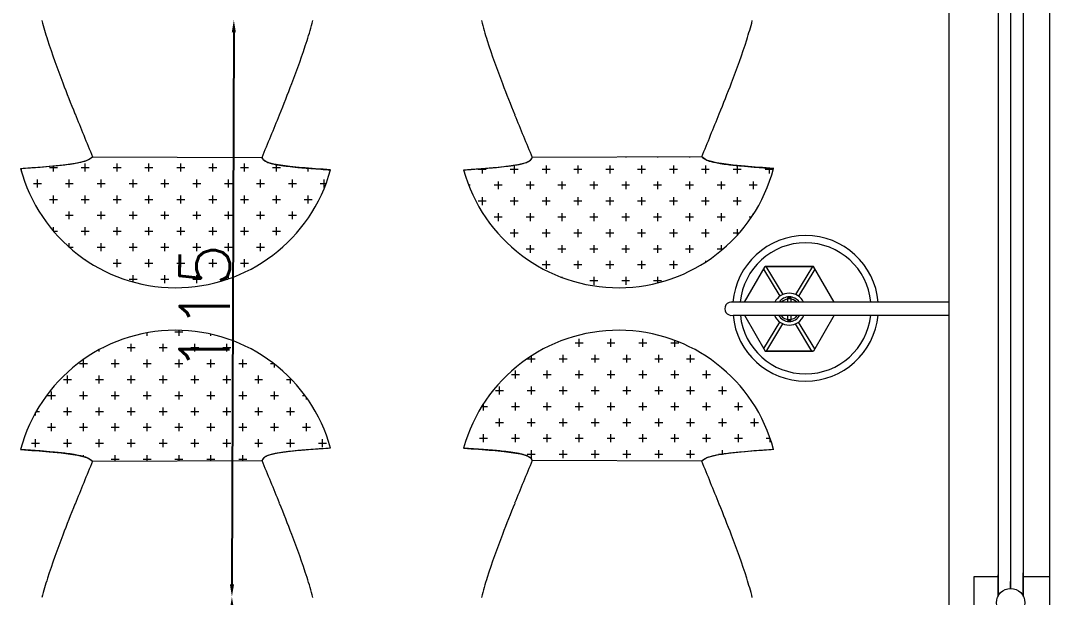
# Model space of a CAD drawing. Extents: x 3270 to 6851, y -140 to 2884.
# Drawn here: x 5943.3 to 6148.4, y 557.7 to 672.7 of the extents above; entities that cross this region are included whole.
import ezdxf

# ---------------------------------------------------------------- set-up
doc = ezdxf.new("R2010")
doc.units = 0
doc.header["$LTSCALE"] = 20
doc.layers.get('0').update_dxf_attribs({"linetype": 'CONTINUOUS', "lineweight": 15})
doc.layers.get('DEFPOINTS').update_dxf_attribs({"linetype": 'CONTINUOUS'})
for name, color, linetype, lineweight, true_color in [('M-LAMBA', 7, 'CONTINUOUS', 18, 0x50ba12), ('ö-cam', 7, 'CONTINUOUS', 18, 0x1bb1af), ('ö-korkuluk', 7, 'CONTINUOUS', 18, 0x666d5f)]:
    doc.layers.add(name, color=color, linetype=linetype, lineweight=lineweight, true_color=true_color)
doc.layers.add('Ö-MOBİLYA', color=31, linetype='CONTINUOUS', lineweight=18)
doc.layers.add('ölçü', color=102, linetype='CONTINUOUS', lineweight=15)
doc.styles.get("Standard").update_dxf_attribs({"font": 'txttw.shx'})
doc.dimstyles.new('YAZI', dxfattribs={"dimtxt": 10, "dimasz": 2.5, "dimexe": 1.25, "dimexo": 0.625, "dimtad": 1, "dimdec": 0, "dimtxsty": 'Standard', "dimcen": 2.5, "dimse1": 1, "dimse2": 1, "dimclrd": 256, "dimclrt": 256, "dimadec": 0, "dimazin": 0, "dimtfac": 1, "dimtdec": 0, "dimtmove": 0, "dimatfit": 3, "dimfxl": 1, "dimarcsym": 0})

# ---------------------------------------------------------------- blocks, each defined once
blk = doc.blocks.new('*D75')
at = {"layer": 'DEFPOINTS', "color": 0, "transparency": 16777216}
for p in [(6023.59, 672.74), (5985.46, 557.87), (6023.59, 557.74)]:
    blk.add_point(p, dxfattribs=at)
at = {"layer": 'ölçü', "lineweight": -2, "transparency": 16777216}
blk.add_line((5985.83, 670.37), (5985.46, 560.37), dxfattribs=at)
at = {"layer": 'ölçü', "transparency": 16777216}
for points in [[(5985.42, 670.37), (5986.25, 670.37), (5985.84, 672.87)], [(5985.05, 560.37), (5985.88, 560.37), (5985.46, 557.87)]]:
    blk.add_solid(points, dxfattribs=at)
at = {"layer": 'ölçü', "transparency": 16777216, "insert": (5980.02, 615.39), "char_height": 10, "attachment_point": 5, "rotation": 89.8076}
blk.add_mtext('115', dxfattribs=at)
blk = doc.blocks.new('*D76')
at = {"layer": 'DEFPOINTS', "color": 0, "transparency": 16777216}
for p in [(6023.59, 557.74), (5985.19, 477.87), (6023.59, 477.74)]:
    blk.add_point(p, dxfattribs=at)
at = {"layer": 'ölçü', "lineweight": -2, "transparency": 16777216}
blk.add_line((5985.45, 555.37), (5985.2, 480.37), dxfattribs=at)
at = {"layer": 'ölçü', "transparency": 16777216}
for points in [[(5985.03, 555.37), (5985.86, 555.37), (5985.46, 557.87)], [(5984.78, 480.37), (5985.61, 480.37), (5985.19, 477.87)]]:
    blk.add_solid(points, dxfattribs=at)
at = {"layer": 'ölçü', "transparency": 16777216, "insert": (5979.7, 517.89), "char_height": 10, "attachment_point": 5, "rotation": 89.8076}
blk.add_mtext('80', dxfattribs=at)

msp = doc.modelspace()

# ---------------------------------------------------------------- linework, layer by layer
msp.add_line((6148.38, 1497.74), (6148.38, 222.74))
at = {"layer": 'M-LAMBA'}
for p, q in [((6087.62, 616.6), (6091.73, 623.74)), ((6091.73, 623.74), (6101.35, 623.74)), ((6101.35, 623.74), (6091.73, 623.74)), ((6091.89, 623.74), (6095.27, 618.15)), ((6101.14, 623.74), (6097.76, 618.15)), ((6105.46, 616.6), (6101.35, 623.74)), ((6091.4, 623.16), (6094.65, 617.78)), ((6101.66, 623.2), (6098.38, 617.78)), ((6096.92, 617.44), (6096.19, 617.44)), ((6096.19, 617.44), (6096.19, 616.6)), ((6096.92, 616.6), (6096.92, 617.44)), ((6128.38, 616.6), (6085.32, 616.6)), ((6128.38, 613.99), (6128.38, 616.6)), ((6085.32, 613.99), (6128.38, 613.99)), ((6087.62, 613.99), (6091.73, 606.85)), ((6096.19, 613.99), (6096.19, 612.99)), ((6096.92, 612.99), (6096.92, 613.99)), ((6105.46, 613.99), (6101.35, 606.85)), ((6091.45, 607.34), (6094.65, 612.63)), ((6092.07, 606.96), (6095.27, 612.26)), ((6096.19, 612.99), (6096.92, 612.99)), ((6101.03, 606.85), (6097.76, 612.26)), ((6101.61, 607.3), (6098.38, 612.63)), ((6091.73, 606.85), (6101.35, 606.85)), ((6101.35, 606.85), (6091.73, 606.85))]:
    msp.add_line(p, q, dxfattribs=at)
for centre, radius, start, end in [((6099.78, 615.38), 14.52, 4.8325, 175.1545), ((6099.78, 615.38), 13.07, 5.3709, 174.6291), ((6096.52, 615.21), 3.18, 26.0477, 153.9523), ((6096.52, 615.21), 2.45, 34.6953, 145.3047), ((6096.52, 615.21), 2.07, 42.348, 137.652), ((6085.02, 615.3), 1.34, 76.9064, 283.0936), ((6099.78, 615.38), 14.52, 185.4847, 354.5153), ((6099.78, 615.38), 13.07, 186.0963, 353.9037), ((6096.52, 615.21), 3.18, 202.5104, 337.4896), ((6096.52, 615.21), 2.45, 209.7539, 330.2461), ((6096.52, 615.21), 2.07, 215.9667, 324.0333)]:
    msp.add_arc(centre, radius, start, end, dxfattribs=at)
at = {"layer": 'ö-cam'}
for p, q in [((6138.15, 699.34), (6138.15, 558.02)), ((6143.15, 699.34), (6143.15, 558.02)), ((6140.65, 697.84), (6140.65, 559.53)), ((6138.15, 558.02), (6138.15, 562.26)), ((6143.15, 558.02), (6143.15, 562.67)), ((6140.65, 559.53), (6140.65, 560.94))]:
    msp.add_line(p, q, dxfattribs=at)
at = {"layer": 'ö-korkuluk'}
for p, q in [((6148.38, 1497.74), (6148.38, 222.74)), ((6128.38, 256.3), (6128.38, 688.33))]:
    msp.add_line(p, q, dxfattribs=at)
for points in [[(6138.15, 541.89), (6133.38, 541.89), (6133.38, 561.89), (6138.15, 561.89)], [(6138.15, 541.89), (6133.38, 541.89), (6133.38, 561.89), (6138.15, 561.89)], [(6143.15, 561.89), (6148.38, 561.89), (6148.38, 541.89)]]:
    msp.add_lwpolyline(points, dxfattribs=at)
msp.add_circle((6140.65, 556.7), 2.83, dxfattribs=at)
at = {"layer": 'Ö-MOBİLYA'}
for p, q in [((5956.23, 642.65), (5956.23, 644.24)), ((5957.68, 645.6, 33.61), (5991.45, 645.44, 32.32)), ((5957.68, 645.6), (5991.45, 645.44)), ((5957.68, 645.6), (5991.45, 645.44)), ((5962.58, 642.65), (5962.58, 644.24)), ((5968.93, 642.65), (5968.93, 644.24)), ((5975.28, 642.65), (5975.28, 644.24)), ((5981.63, 642.65), (5981.63, 644.24)), ((5987.98, 642.65), (5987.98, 644.24)), ((5994.33, 642.65), (5994.33, 644.04)), ((6041.71, 643.87), (6041.71, 642.28)), ((6079.08, 645.6, 33.61), (6045.31, 645.44, 32.32)), ((6079.08, 645.6), (6045.31, 645.44)), ((6079.08, 645.6), (6045.31, 645.44)), ((6048.06, 643.87), (6048.06, 642.28)), ((6051.23, 645.47), (6051.23, 645.46)), ((6054.41, 643.87), (6054.41, 642.28)), ((6057.58, 645.5), (6057.58, 645.46)), ((6060.76, 643.87), (6060.76, 642.28)), ((6063.93, 645.53), (6063.93, 645.46)), ((6067.11, 643.87), (6067.11, 642.28)), ((6070.28, 645.56), (6070.28, 645.46)), ((6073.46, 643.87), (6073.46, 642.28)), ((6076.63, 645.59), (6076.63, 645.46)), ((6079.81, 643.87), (6079.81, 642.28)), ((5943.53, 642.65), (5943.53, 643.29)), ((5949.08, 643.44), (5950.67, 643.44)), ((5949.88, 642.65), (5949.88, 643.77)), ((5955.43, 643.44), (5957.02, 643.44)), ((5961.78, 643.44), (5963.37, 643.44)), ((5968.13, 643.44), (5969.72, 643.44)), ((5974.48, 643.44), (5976.07, 643.44)), ((5980.83, 643.44), (5982.42, 643.44)), ((5987.18, 643.44), (5988.77, 643.44)), ((5993.53, 643.44), (5995.12, 643.44)), ((6000.68, 642.65), (6000.68, 643.31)), ((6036.15, 643.08), (6034.56, 643.08)), ((6035.36, 643.25), (6035.36, 642.28)), ((6042.5, 643.08), (6040.91, 643.08)), ((6048.85, 643.08), (6047.26, 643.08)), ((6055.2, 643.08), (6053.61, 643.08)), ((6061.55, 643.08), (6059.96, 643.08)), ((6067.9, 643.08), (6066.31, 643.08)), ((6074.25, 643.08), (6072.66, 643.08)), ((6080.6, 643.08), (6079.01, 643.08)), ((6086.95, 643.08), (6085.36, 643.08)), ((6086.16, 643.84), (6086.16, 642.28)), ((6093.3, 643.08), (6091.71, 643.08)), ((6092.51, 643.34), (6092.51, 642.28)), ((5945.91, 640.27), (5947.5, 640.27)), ((5946.7, 639.47), (5946.7, 641.06)), ((5952.26, 640.27), (5953.85, 640.27)), ((5953.05, 639.47), (5953.05, 641.06)), ((5958.61, 640.27), (5960.2, 640.27)), ((5959.4, 639.47), (5959.4, 641.06)), ((5964.96, 640.27), (5966.55, 640.27)), ((5965.75, 639.47), (5965.75, 641.06)), ((5971.31, 640.27), (5972.9, 640.27)), ((5972.1, 639.47), (5972.1, 641.06)), ((5977.66, 640.27), (5979.25, 640.27)), ((5978.45, 639.47), (5978.45, 641.06)), ((5984.01, 640.27), (5985.6, 640.27)), ((5984.8, 639.47), (5984.8, 641.06)), ((5990.36, 640.27), (5991.95, 640.27)), ((5991.15, 639.47), (5991.15, 641.06)), ((5996.71, 640.27), (5998.3, 640.27)), ((5997.5, 639.47), (5997.5, 641.06)), ((6003.06, 640.27), (6004.24, 640.27)), ((6003.85, 639.47), (6003.85, 641.06)), ((6032.97, 639.9), (6032.66, 639.9)), ((6039.32, 639.9), (6037.74, 639.9)), ((6038.53, 640.69), (6038.53, 639.11)), ((6045.67, 639.9), (6044.09, 639.9)), ((6044.88, 640.69), (6044.88, 639.11)), ((6052.02, 639.9), (6050.44, 639.9)), ((6051.23, 640.69), (6051.23, 639.11)), ((6058.37, 639.9), (6056.79, 639.9)), ((6057.58, 640.69), (6057.58, 639.11)), ((6064.72, 639.9), (6063.14, 639.9)), ((6063.93, 640.69), (6063.93, 639.11)), ((6071.07, 639.9), (6069.49, 639.9)), ((6070.28, 640.69), (6070.28, 639.11)), ((6077.42, 639.9), (6075.84, 639.9)), ((6076.63, 640.69), (6076.63, 639.11)), ((6083.77, 639.9), (6082.19, 639.9)), ((6082.98, 640.69), (6082.98, 639.11)), ((6090.12, 639.9), (6088.54, 639.9)), ((6089.33, 640.69), (6089.33, 639.11)), ((5949.88, 636.3), (5949.88, 637.89)), ((5956.23, 636.3), (5956.23, 637.89)), ((5962.58, 636.3), (5962.58, 637.89)), ((5968.93, 636.3), (5968.93, 637.89)), ((5975.28, 636.3), (5975.28, 637.89)), ((5981.63, 636.3), (5981.63, 637.89)), ((5987.98, 636.3), (5987.98, 637.89)), ((5994.33, 636.3), (5994.33, 637.89)), ((6000.68, 636.3), (6000.68, 637.89)), ((5949.08, 637.09), (5950.67, 637.09)), ((5955.43, 637.09), (5957.02, 637.09)), ((5961.78, 637.09), (5963.37, 637.09)), ((5968.13, 637.09), (5969.72, 637.09)), ((5974.48, 637.09), (5976.07, 637.09)), ((5980.83, 637.09), (5982.42, 637.09)), ((5987.18, 637.09), (5988.77, 637.09)), ((5993.53, 637.09), (5995.12, 637.09)), ((5999.88, 637.09), (6001.47, 637.09)), ((6036.15, 636.73), (6034.56, 636.73)), ((6035.36, 637.52), (6035.36, 635.93)), ((6042.5, 636.73), (6040.91, 636.73)), ((6041.71, 637.52), (6041.71, 635.93)), ((6048.85, 636.73), (6047.26, 636.73)), ((6048.06, 637.52), (6048.06, 635.93)), ((6055.2, 636.73), (6053.61, 636.73)), ((6054.41, 637.52), (6054.41, 635.93)), ((6061.55, 636.73), (6059.96, 636.73)), ((6060.76, 637.52), (6060.76, 635.93)), ((6067.9, 636.73), (6066.31, 636.73)), ((6067.11, 637.52), (6067.11, 635.93)), ((6074.25, 636.73), (6072.66, 636.73)), ((6073.46, 637.52), (6073.46, 635.93)), ((6080.6, 636.73), (6079.01, 636.73)), ((6079.81, 637.52), (6079.81, 635.93)), ((6086.95, 636.73), (6085.36, 636.73)), ((6086.16, 637.52), (6086.16, 635.93)), ((5952.26, 633.92), (5953.85, 633.92)), ((5953.05, 633.12), (5953.05, 634.71)), ((5958.61, 633.92), (5960.2, 633.92)), ((5959.4, 633.12), (5959.4, 634.71)), ((5964.96, 633.92), (5966.55, 633.92)), ((5965.75, 633.12), (5965.75, 634.71)), ((5971.31, 633.92), (5972.9, 633.92)), ((5972.1, 633.12), (5972.1, 634.71)), ((5977.66, 633.92), (5979.25, 633.92)), ((5978.45, 633.12), (5978.45, 634.71)), ((5984.01, 633.92), (5985.6, 633.92)), ((5984.8, 633.12), (5984.8, 634.71)), ((5990.36, 633.92), (5991.95, 633.92)), ((5991.15, 633.12), (5991.15, 634.71)), ((5996.71, 633.92), (5998.3, 633.92)), ((5997.5, 633.12), (5997.5, 634.71)), ((6038.53, 634.34), (6038.53, 632.76)), ((6044.88, 634.34), (6044.88, 632.76)), ((6051.23, 634.34), (6051.23, 632.76)), ((6057.58, 634.34), (6057.58, 632.76)), ((6063.93, 634.34), (6063.93, 632.76)), ((6070.28, 634.34), (6070.28, 632.76)), ((6076.63, 634.34), (6076.63, 632.76)), ((6082.98, 634.34), (6082.98, 632.76)), ((6089.33, 634.34), (6089.33, 634.05)), ((6039.32, 633.55), (6037.74, 633.55)), ((6045.67, 633.55), (6044.09, 633.55)), ((6052.02, 633.55), (6050.44, 633.55)), ((6058.37, 633.55), (6056.79, 633.55)), ((6064.72, 633.55), (6063.14, 633.55)), ((6071.07, 633.55), (6069.49, 633.55)), ((6077.42, 633.55), (6075.84, 633.55)), ((6083.77, 633.55), (6082.19, 633.55)), ((6089, 633.55), (6088.54, 633.55)), ((5949.88, 630.76), (5949.88, 631.54)), ((5949.9, 630.74), (5950.67, 630.74)), ((5955.43, 630.74), (5957.02, 630.74)), ((5956.23, 629.95), (5956.23, 631.54)), ((5961.78, 630.74), (5963.37, 630.74)), ((5962.58, 629.95), (5962.58, 631.54)), ((5968.13, 630.74), (5969.72, 630.74)), ((5968.93, 629.95), (5968.93, 631.54)), ((5974.48, 630.74), (5976.07, 630.74)), ((5975.28, 629.95), (5975.28, 631.54)), ((5980.83, 630.74), (5982.42, 630.74)), ((5981.63, 629.95), (5981.63, 631.54)), ((5987.18, 630.74), (5988.77, 630.74)), ((5987.98, 629.95), (5987.98, 631.54)), ((5993.53, 630.74), (5995.12, 630.74)), ((5994.33, 629.95), (5994.33, 631.54)), ((6042.5, 630.38), (6040.91, 630.38)), ((6041.71, 631.17), (6041.71, 629.58)), ((6048.85, 630.38), (6047.26, 630.38)), ((6048.06, 631.17), (6048.06, 629.58)), ((6055.2, 630.38), (6053.61, 630.38)), ((6054.41, 631.17), (6054.41, 629.58)), ((6061.55, 630.38), (6059.96, 630.38)), ((6060.76, 631.17), (6060.76, 629.58)), ((6067.9, 630.38), (6066.31, 630.38)), ((6067.11, 631.17), (6067.11, 629.58)), ((6074.25, 630.38), (6072.66, 630.38)), ((6073.46, 631.17), (6073.46, 629.58)), ((6080.6, 630.38), (6079.01, 630.38)), ((6079.81, 631.17), (6079.81, 629.58)), ((6086.55, 630.38), (6085.36, 630.38)), ((6086.16, 631.17), (6086.16, 629.93)), ((5953, 627.57), (5953.85, 627.57)), ((5953.05, 627.52), (5953.05, 628.36)), ((5958.61, 627.57), (5960.2, 627.57)), ((5959.4, 626.77), (5959.4, 628.36)), ((5964.96, 627.57), (5966.55, 627.57)), ((5965.75, 626.77), (5965.75, 628.36)), ((5971.31, 627.57), (5972.9, 627.57)), ((5972.1, 626.77), (5972.1, 628.36)), ((5977.66, 627.57), (5979.25, 627.57)), ((5978.45, 626.77), (5978.45, 628.36)), ((5984.01, 627.57), (5985.6, 627.57)), ((5984.8, 626.77), (5984.8, 628.36)), ((5990.36, 627.57), (5991.95, 627.57)), ((5991.15, 626.77), (5991.15, 628.36)), ((6044.88, 627.99), (6044.88, 626.41)), ((6051.23, 627.99), (6051.23, 626.41)), ((6057.58, 627.99), (6057.58, 626.41)), ((6063.93, 627.99), (6063.93, 626.41)), ((6070.28, 627.99), (6070.28, 626.41)), ((6076.63, 627.99), (6076.63, 626.41)), ((6082.98, 627.99), (6082.98, 626.89)), ((6045.67, 627.2), (6044.09, 627.2)), ((6052.02, 627.2), (6050.44, 627.2)), ((6058.37, 627.2), (6056.79, 627.2)), ((6064.72, 627.2), (6063.14, 627.2)), ((6071.07, 627.2), (6069.49, 627.2)), ((6077.42, 627.2), (6075.84, 627.2)), ((6083.34, 627.2), (6082.19, 627.2)), ((5956.23, 625.05), (5956.23, 625.19)), ((5961.78, 624.39), (5963.37, 624.39)), ((5962.58, 623.6), (5962.58, 625.19)), ((5968.13, 624.39), (5969.72, 624.39)), ((5968.93, 623.6), (5968.93, 625.19)), ((5974.48, 624.39), (5976.07, 624.39)), ((5975.28, 623.6), (5975.28, 625.19)), ((5980.83, 624.39), (5982.42, 624.39)), ((5981.63, 623.6), (5981.63, 625.19)), ((5987.18, 624.39), (5988.77, 624.39)), ((5987.98, 623.6), (5987.98, 625.19)), ((6048.85, 624.03), (6047.26, 624.03)), ((6048.06, 624.82), (6048.06, 623.23)), ((6055.2, 624.03), (6053.61, 624.03)), ((6054.41, 624.82), (6054.41, 623.23)), ((6061.55, 624.03), (6059.96, 624.03)), ((6060.76, 624.82), (6060.76, 623.23)), ((6067.9, 624.03), (6066.31, 624.03)), ((6067.11, 624.82), (6067.11, 623.23)), ((6074.25, 624.03), (6072.66, 624.03)), ((6073.46, 624.82), (6073.46, 623.23)), ((6079.81, 624.82), (6079.81, 624.56)), ((5965.75, 620.63), (5965.75, 622.01)), ((5972.1, 620.42), (5972.1, 622.01)), ((5978.45, 620.42), (5978.45, 622.01)), ((5984.8, 621.26), (5984.8, 622.01)), ((6051.23, 621.64), (6051.23, 621.53)), ((6057.58, 621.64), (6057.58, 620.06)), ((6063.93, 621.64), (6063.93, 620.06)), ((6070.28, 621.64), (6070.28, 620.44)), ((5964.96, 621.22), (5966.55, 621.22)), ((5971.31, 621.22), (5972.9, 621.22)), ((5977.66, 621.22), (5979.25, 621.22)), ((5984.01, 621.22), (5984.67, 621.22)), ((6058.37, 620.85), (6056.79, 620.85)), ((6064.72, 620.85), (6063.14, 620.85)), ((6071.07, 620.85), (6069.49, 620.85)), ((5968.56, 609.92), (5968.56, 610.5)), ((5974.11, 610.71), (5975.7, 610.71)), ((5974.91, 609.92), (5974.91, 611)), ((5981.26, 609.92), (5981.26, 610.24)), ((6054.65, 607.72), (6054.65, 609.31)), ((6061, 607.72), (6061, 609.31)), ((6064.18, 610.9), (6064.18, 610.97)), ((6067.35, 607.72), (6067.35, 609.31)), ((5959.03, 606.74), (5959.03, 607.15)), ((5959.77, 607.54), (5959.83, 607.54)), ((5964.59, 607.54), (5966.18, 607.54)), ((5965.38, 606.74), (5965.38, 608.33)), ((5970.94, 607.54), (5972.53, 607.54)), ((5971.73, 606.74), (5971.73, 608.33)), ((5977.29, 607.54), (5978.88, 607.54)), ((5978.08, 606.74), (5978.08, 608.33)), ((5983.64, 607.54), (5985.23, 607.54)), ((5984.43, 606.74), (5984.43, 608.33)), ((6053.86, 608.52), (6055.45, 608.52)), ((6060.21, 608.52), (6061.8, 608.52)), ((6066.56, 608.52), (6068.15, 608.52)), ((6072.91, 608.52), (6074.5, 608.52)), ((6073.7, 607.72), (6073.7, 608.98)), ((5955.86, 603.57), (5955.86, 605.16)), ((5962.21, 603.57), (5962.21, 605.16)), ((5968.56, 603.57), (5968.56, 605.16)), ((5974.91, 603.57), (5974.91, 605.16)), ((5981.26, 603.57), (5981.26, 605.16)), ((5987.61, 603.57), (5987.61, 605.16)), ((6044.33, 605.34), (6045.92, 605.34)), ((6045.13, 604.55), (6045.13, 605.89)), ((6050.68, 605.34), (6052.27, 605.34)), ((6051.48, 604.55), (6051.48, 606.14)), ((6057.03, 605.34), (6058.62, 605.34)), ((6057.83, 604.55), (6057.83, 606.14)), ((6063.38, 605.34), (6064.97, 605.34)), ((6064.18, 604.55), (6064.18, 606.14)), ((6069.73, 605.34), (6071.32, 605.34)), ((6070.53, 604.55), (6070.53, 606.14)), ((6076.08, 605.34), (6077.67, 605.34)), ((6076.88, 604.55), (6076.88, 606.14)), ((5955.06, 604.36), (5956.65, 604.36)), ((5961.41, 604.36), (5963, 604.36)), ((5967.76, 604.36), (5969.35, 604.36)), ((5974.11, 604.36), (5975.7, 604.36)), ((5980.46, 604.36), (5982.05, 604.36)), ((5986.81, 604.36), (5988.4, 604.36)), ((5993.16, 604.36), (5993.8, 604.36)), ((5993.96, 603.57), (5993.96, 604.24)), ((6041.95, 601.37), (6041.95, 602.96)), ((6048.3, 601.37), (6048.3, 602.96)), ((6054.65, 601.37), (6054.65, 602.96)), ((6061, 601.37), (6061, 602.96)), ((6067.35, 601.37), (6067.35, 602.96)), ((6073.7, 601.37), (6073.7, 602.96)), ((6080.05, 601.37), (6080.05, 602.96)), ((5951.89, 601.19), (5953.48, 601.19)), ((5952.68, 600.39), (5952.68, 601.98)), ((5958.24, 601.19), (5959.83, 601.19)), ((5959.03, 600.39), (5959.03, 601.98)), ((5964.59, 601.19), (5966.18, 601.19)), ((5965.38, 600.39), (5965.38, 601.98)), ((5970.94, 601.19), (5972.53, 601.19)), ((5971.73, 600.39), (5971.73, 601.98)), ((5977.29, 601.19), (5978.88, 601.19)), ((5978.08, 600.39), (5978.08, 601.98)), ((5983.64, 601.19), (5985.23, 601.19)), ((5984.43, 600.39), (5984.43, 601.98)), ((5989.99, 601.19), (5991.58, 601.19)), ((5990.78, 600.39), (5990.78, 601.98)), ((5996.34, 601.19), (5997.34, 601.19)), ((5997.13, 600.39), (5997.13, 601.4)), ((6041.16, 602.17), (6042.75, 602.17)), ((6047.51, 602.17), (6049.1, 602.17)), ((6053.86, 602.17), (6055.45, 602.17)), ((6060.21, 602.17), (6061.8, 602.17)), ((6066.56, 602.17), (6068.15, 602.17)), ((6072.91, 602.17), (6074.5, 602.17)), ((6079.26, 602.17), (6080.85, 602.17)), ((5949.51, 597.22), (5949.51, 598.81)), ((5955.86, 597.22), (5955.86, 598.81)), ((5962.21, 597.22), (5962.21, 598.81)), ((5968.56, 597.22), (5968.56, 598.81)), ((5974.91, 597.22), (5974.91, 598.81)), ((5981.26, 597.22), (5981.26, 598.81)), ((5987.61, 597.22), (5987.61, 598.81)), ((5993.96, 597.22), (5993.96, 598.81)), ((6037.98, 598.99), (6039.57, 598.99)), ((6038.78, 598.2), (6038.78, 599.79)), ((6044.33, 598.99), (6045.92, 598.99)), ((6045.13, 598.2), (6045.13, 599.79)), ((6050.68, 598.99), (6052.27, 598.99)), ((6051.48, 598.2), (6051.48, 599.79)), ((6057.03, 598.99), (6058.62, 598.99)), ((6057.83, 598.2), (6057.83, 599.79)), ((6063.38, 598.99), (6064.97, 598.99)), ((6064.18, 598.2), (6064.18, 599.79)), ((6069.73, 598.99), (6071.32, 598.99)), ((6070.53, 598.2), (6070.53, 599.79)), ((6076.08, 598.99), (6077.67, 598.99)), ((6076.88, 598.2), (6076.88, 599.79)), ((6082.43, 598.99), (6084.02, 598.99)), ((6083.23, 598.2), (6083.23, 599.79)), ((5948.71, 598.01), (5950.3, 598.01)), ((5955.06, 598.01), (5956.65, 598.01)), ((5961.41, 598.01), (5963, 598.01)), ((5967.76, 598.01), (5969.35, 598.01)), ((5974.11, 598.01), (5975.7, 598.01)), ((5980.46, 598.01), (5982.05, 598.01)), ((5986.81, 598.01), (5988.4, 598.01)), ((5993.16, 598.01), (5994.75, 598.01)), ((5999.51, 598.01), (6000.02, 598.01)), ((6000.31, 597.22), (6000.31, 597.62)), ((5946.46, 594.84), (5947.13, 594.84)), ((5951.89, 594.84), (5953.48, 594.84)), ((5952.68, 594.04), (5952.68, 595.63)), ((5958.24, 594.84), (5959.83, 594.84)), ((5959.03, 594.04), (5959.03, 595.63)), ((5964.59, 594.84), (5966.18, 594.84)), ((5965.38, 594.04), (5965.38, 595.63)), ((5970.94, 594.84), (5972.53, 594.84)), ((5971.73, 594.04), (5971.73, 595.63)), ((5977.29, 594.84), (5978.88, 594.84)), ((5978.08, 594.04), (5978.08, 595.63)), ((5983.64, 594.84), (5985.23, 594.84)), ((5984.43, 594.04), (5984.43, 595.63)), ((5989.99, 594.84), (5991.58, 594.84)), ((5990.78, 594.04), (5990.78, 595.63)), ((5996.34, 594.84), (5997.93, 594.84)), ((5997.13, 594.04), (5997.13, 595.63)), ((6035.26, 595.82), (6036.4, 595.82)), ((6035.6, 595.02), (6035.6, 596.36)), ((6041.16, 595.82), (6042.75, 595.82)), ((6041.95, 595.02), (6041.95, 596.61)), ((6047.51, 595.82), (6049.1, 595.82)), ((6048.3, 595.02), (6048.3, 596.61)), ((6053.86, 595.82), (6055.45, 595.82)), ((6054.65, 595.02), (6054.65, 596.61)), ((6060.21, 595.82), (6061.8, 595.82)), ((6061, 595.02), (6061, 596.61)), ((6066.56, 595.82), (6068.15, 595.82)), ((6067.35, 595.02), (6067.35, 596.61)), ((6072.91, 595.82), (6074.5, 595.82)), ((6073.7, 595.02), (6073.7, 596.61)), ((6079.26, 595.82), (6080.85, 595.82)), ((6080.05, 595.02), (6080.05, 596.61)), ((6085.61, 595.82), (6087.2, 595.82)), ((6086.4, 595.02), (6086.4, 596.61)), ((5946.33, 594.04), (5946.33, 594.62)), ((6037.98, 592.64), (6039.57, 592.64)), ((6038.78, 591.85), (6038.78, 593.44)), ((6044.33, 592.64), (6045.92, 592.64)), ((6045.13, 591.85), (6045.13, 593.44)), ((6050.68, 592.64), (6052.27, 592.64)), ((6051.48, 591.85), (6051.48, 593.44)), ((6057.03, 592.64), (6058.62, 592.64)), ((6057.83, 591.85), (6057.83, 593.44)), ((6063.38, 592.64), (6064.97, 592.64)), ((6064.18, 591.85), (6064.18, 593.44)), ((6069.73, 592.64), (6071.32, 592.64)), ((6070.53, 591.85), (6070.53, 593.44)), ((6076.08, 592.64), (6077.67, 592.64)), ((6076.88, 591.85), (6076.88, 593.44)), ((6082.43, 592.64), (6084.02, 592.64)), ((6083.23, 591.85), (6083.23, 593.44)), ((6088.78, 592.64), (6090.37, 592.64)), ((6089.58, 591.85), (6089.58, 593.44)), ((5948.71, 591.66), (5950.3, 591.66)), ((5949.51, 590.87), (5949.51, 592.46)), ((5955.06, 591.66), (5956.65, 591.66)), ((5955.86, 590.87), (5955.86, 592.46)), ((5961.41, 591.66), (5963, 591.66)), ((5962.21, 590.87), (5962.21, 592.46)), ((5967.76, 591.66), (5969.35, 591.66)), ((5968.56, 590.87), (5968.56, 592.46)), ((5974.11, 591.66), (5975.7, 591.66)), ((5974.91, 590.87), (5974.91, 592.46)), ((5980.46, 591.66), (5982.05, 591.66)), ((5981.26, 590.87), (5981.26, 592.46)), ((5986.81, 591.66), (5988.4, 591.66)), ((5987.61, 590.87), (5987.61, 592.46)), ((5993.16, 591.66), (5994.75, 591.66)), ((5993.96, 590.87), (5993.96, 592.46)), ((5999.51, 591.66), (6001.1, 591.66)), ((6000.31, 590.87), (6000.31, 592.46)), ((5945.54, 588.49), (5947.13, 588.49)), ((5946.33, 587.69), (5946.33, 589.28)), ((5951.89, 588.49), (5953.48, 588.49)), ((5952.68, 587.69), (5952.68, 589.28)), ((5958.24, 588.49), (5959.83, 588.49)), ((5959.03, 587.69), (5959.03, 589.28)), ((5964.59, 588.49), (5966.18, 588.49)), ((5965.38, 587.69), (5965.38, 589.28)), ((5970.94, 588.49), (5972.53, 588.49)), ((5971.73, 587.69), (5971.73, 589.28)), ((5977.29, 588.49), (5978.88, 588.49)), ((5978.08, 587.69), (5978.08, 589.28)), ((5983.64, 588.49), (5985.23, 588.49)), ((5984.43, 587.69), (5984.43, 589.28)), ((5989.99, 588.49), (5991.58, 588.49)), ((5990.78, 587.69), (5990.78, 589.28)), ((5996.34, 588.49), (5997.93, 588.49)), ((5997.13, 587.69), (5997.13, 589.28)), ((6002.69, 588.49), (6004.28, 588.49)), ((6003.48, 587.69), (6003.48, 589.28)), ((6034.81, 589.47), (6036.4, 589.47)), ((6035.6, 588.67), (6035.6, 590.26)), ((6041.16, 589.47), (6042.75, 589.47)), ((6041.95, 588.67), (6041.95, 590.26)), ((6047.51, 589.47), (6049.1, 589.47)), ((6048.3, 588.67), (6048.3, 590.26)), ((6053.86, 589.47), (6055.45, 589.47)), ((6054.65, 588.67), (6054.65, 590.26)), ((6060.21, 589.47), (6061.8, 589.47)), ((6061, 588.67), (6061, 590.26)), ((6066.56, 589.47), (6068.15, 589.47)), ((6067.35, 588.67), (6067.35, 590.26)), ((6072.91, 589.47), (6074.5, 589.47)), ((6073.7, 588.67), (6073.7, 590.26)), ((6079.26, 589.47), (6080.85, 589.47)), ((6080.05, 588.67), (6080.05, 590.26)), ((6085.61, 589.47), (6087.2, 589.47)), ((6086.4, 588.67), (6086.4, 590.26)), ((6091.96, 589.47), (6092.74, 589.47)), ((6092.75, 588.67), (6092.75, 589.43)), ((6038.78, 586.94), (6038.78, 587.09)), ((6045.13, 585.5), (6045.13, 587.09)), ((6051.48, 585.5), (6051.48, 587.09)), ((6057.83, 585.5), (6057.83, 587.09)), ((6064.18, 585.5), (6064.18, 587.09)), ((6070.53, 585.5), (6070.53, 587.09)), ((6076.88, 585.5), (6076.88, 587.09)), ((6083.23, 586.29), (6083.23, 587.09)), ((6089.58, 586.94), (6089.58, 587.09)), ((5955.86, 585.83), (5955.86, 586.11)), ((5957.68, 584.89, 33.61), (5991.45, 585.05, 32.32)), ((5957.68, 584.89), (5991.45, 585.05)), ((5957.68, 584.89), (5991.45, 585.05)), ((5961.41, 585.31), (5963, 585.31)), ((5962.21, 584.91), (5962.21, 586.11)), ((5967.76, 585.31), (5969.35, 585.31)), ((5968.56, 584.94), (5968.56, 586.11)), ((5974.11, 585.31), (5975.7, 585.31)), ((5974.91, 584.97), (5974.91, 586.11)), ((5980.46, 585.31), (5982.05, 585.31)), ((5981.26, 585), (5981.26, 586.11)), ((5986.81, 585.31), (5988.4, 585.31)), ((5987.61, 585.03), (5987.61, 586.11)), ((6044.33, 586.29), (6045.92, 586.29)), ((6079.08, 584.89, 33.61), (6045.31, 585.05, 32.32)), ((6079.08, 584.89), (6045.31, 585.05)), ((6079.08, 584.89), (6045.31, 585.05)), ((6050.68, 586.29), (6052.27, 586.29)), ((6057.03, 586.29), (6058.62, 586.29)), ((6063.38, 586.29), (6064.97, 586.29)), ((6069.73, 586.29), (6071.32, 586.29)), ((6076.08, 586.29), (6077.67, 586.29)), ((6082.43, 586.29), (6083.21, 586.29))]:
    msp.add_line(p, q, dxfattribs=at)
for centre, radius, start, end in [((6017.54, 690.98), 72.29, 194.6156, 197.7655), ((5931.59, 690.83), 72.29, 342.2345, 345.5139), ((6105.17, 690.83), 72.29, 194.4861, 197.7655), ((6019.22, 690.98), 72.29, 342.2345, 345.3844), ((6097.64, 716.74), 156.42, 197.7979, 201.1346), ((5851.5, 716.58), 156.42, 338.8654, 342.2021), ((6185.27, 716.58), 156.42, 197.7979, 201.1346), ((5939.13, 716.74), 156.42, 338.8654, 342.2021), ((6294.73, 791.77), 367.31, 200.9662, 202.0049), ((5742.03, 791.77), 367.31, 337.9951, 339.0338), ((5654.4, 791.61), 367.31, 337.9951, 339.0338), ((6382.36, 791.61), 367.31, 200.9662, 202.0049), ((6968.63, 1065.06), 1094.51, 202.05105, 202.53468), ((5068.14, 1065.06), 1094.51, 337.46532, 337.94895), ((4980.51, 1064.9), 1094.51, 337.46532, 337.94895), ((7056.25, 1064.9), 1094.51, 202.05105, 202.53468), ((5942.67, 723.25), 79.81, 275.1198, 277.0526), ((5942.67, 723.25), 79.81, 275.1198, 277.0526), ((5947.21, 686.23), 42.51, 277.1116, 279.1758), ((5947.21, 686.23), 42.51, 277.1116, 279.1758), ((5950.29, 667.02), 23.05, 279.222, 282.1563), ((5950.29, 667.02), 23.05, 279.222, 282.1563), ((5952.57, 656.34), 12.13, 282.2297, 286.4401), ((5952.57, 656.34), 12.13, 282.2297, 286.4401), ((5954.17, 650.88), 6.45, 286.5664, 292.4734), ((5954.17, 650.88), 6.45, 286.5664, 292.4734), ((5955.37, 648.03), 3.35, 292.1653, 309.593), ((5955.16, 648.46), 3.83, 292.6975, 300.1982), ((5955.41, 647.98), 3.29, 300.6383, 309.6852), ((5953.79, 650.03), 5.9, 309.0971, 311.3444), ((5954.3, 649.42), 5.11, 308.9227, 311.5188), ((5993.69, 646.51), 2.48, 205.6787, 212.0488), ((5993.39, 646.35), 2.14, 205.3415, 210.2195), ((5992.75, 645.94), 1.38, 208.8739, 236.273), ((5992.73, 645.92), 1.35, 212.4974, 236.5012), ((5993.27, 646.69), 2.29, 235.7654, 243.6573), ((5993.27, 646.69), 2.29, 235.7654, 243.6573), ((5993.94, 648.03), 3.79, 243.6255, 249.6613), ((5993.94, 648.03), 3.79, 243.6255, 249.6613), ((5994.87, 650.53), 6.46, 249.6113, 254.0821), ((5994.87, 650.53), 6.46, 249.6113, 254.0821), ((5996.1, 654.83), 10.93, 254.0392, 257.3418), ((5996.1, 654.83), 10.93, 254.0392, 257.3418), ((5997.67, 661.75), 18.03, 257.3105, 259.7762), ((5998.29, 664.84), 21.17, 257.4937, 260.8074), ((5999.6, 672.4), 28.85, 259.7545, 261.6245), ((6001.54, 685.1), 41.7, 260.8545, 263.0799), ((6002.38, 691.37), 48.02, 261.6331, 263.7399), ((6034.38, 691.37), 48.02, 276.2601, 278.3669), ((6035.23, 685.1), 41.7, 276.9201, 279.1455), ((6037.16, 672.4), 28.85, 278.3755, 280.2455), ((6038.47, 664.84), 21.17, 279.1926, 282.5063), ((6039.1, 661.75), 18.03, 280.2238, 282.6895), ((6040.66, 654.83), 10.93, 282.6582, 285.9608), ((6040.66, 654.83), 10.93, 282.6582, 285.9608), ((6041.89, 650.53), 6.46, 285.9179, 290.3887), ((6041.89, 650.53), 6.46, 285.9179, 290.3887), ((6042.83, 648.03), 3.79, 290.3387, 296.3745), ((6042.83, 648.03), 3.79, 290.3387, 296.3745), ((6043.49, 646.69), 2.29, 296.3427, 304.2346), ((6043.49, 646.69), 2.29, 296.3427, 304.2346), ((6044.02, 645.94), 1.38, 303.727, 331.1261), ((6044.04, 645.92), 1.35, 303.4988, 327.5026), ((6043.07, 646.51), 2.48, 327.9512, 334.3213), ((6043.38, 646.35), 2.14, 329.7805, 334.6585), ((6082.98, 650.03), 5.9, 228.6556, 230.9029), ((6082.47, 649.42), 5.11, 228.4812, 231.0773), ((6081.39, 648.03), 3.35, 230.407, 247.8347), ((6081.36, 647.98), 3.29, 230.3148, 239.3617), ((6081.61, 648.46), 3.83, 239.8018, 247.3025), ((6082.59, 650.88), 6.45, 247.5266, 253.4336), ((6082.59, 650.88), 6.45, 247.5266, 253.4336), ((6084.19, 656.34), 12.13, 253.5599, 257.7703), ((6084.19, 656.34), 12.13, 253.5599, 257.7703), ((6086.47, 667.02), 23.05, 257.8437, 260.778), ((6086.47, 667.02), 23.05, 257.8437, 260.778), ((6089.56, 686.23), 42.51, 260.8242, 262.8884), ((6089.56, 686.23), 42.51, 260.8242, 262.8884), ((6094.09, 723.25), 79.81, 262.9474, 264.8802), ((6094.09, 723.25), 79.81, 262.9474, 264.8802), ((5898.5, 1297.81), 656.07, 273.91861, 274.25962), ((5898.5, 1297.81), 656.07, 273.91861, 274.25962), ((5974.27, 651.48, 97.96), 32, 194.865, 344.6094), ((5974.27, 651.48), 32, 194.865, 344.6094), ((5974.27, 651.48), 32, 194.865, 344.6094), ((5934.35, 815.57), 172.51, 274.2831, 275.1363), ((5934.35, 815.57), 172.51, 274.2831, 275.1363), ((6005.73, 719.98), 76.83, 263.1114, 264.6624), ((6006.8, 730.37), 87.27, 263.652, 265.1275), ((6012.5, 794.11), 151.27, 264.7209, 265.7016), ((6013.95, 812.68), 169.89, 265.0814, 265.6825), ((6045.04, 1230.51), 588.88, 265.72734, 266.11404), ((6045.04, 1230.51), 588.88, 265.72734, 266.11404), ((6062.49, 651.48, 97.96), 32, 195.3906, 345.135), ((6062.49, 651.48), 32, 195.3906, 345.135), ((5991.73, 1230.51), 588.88, 273.88596, 274.27266), ((5991.73, 1230.51), 588.88, 273.88596, 274.27266), ((6062.49, 651.48), 32, 195.3906, 345.135), ((6024.26, 794.11), 151.27, 274.2984, 275.2791), ((6022.81, 812.68), 169.89, 274.3175, 274.9186), ((6029.97, 730.37), 87.27, 274.8725, 276.348), ((6031.03, 719.98), 76.83, 275.3376, 276.8886), ((6102.42, 815.57), 172.51, 264.8637, 265.7169), ((6102.42, 815.57), 172.51, 264.8637, 265.7169), ((6138.26, 1297.81), 656.07, 265.74038, 266.08139), ((6138.26, 1297.81), 656.07, 265.74038, 266.08139), ((5974.27, 579.01, 97.96), 32, 15.3906, 165.135), ((5974.27, 579.01), 32, 15.3906, 165.135), ((5974.27, 579.01), 32, 15.3906, 165.135), ((6062.49, 579.01, 97.96), 32, 14.865, 164.6094), ((6062.49, 579.01), 32, 14.865, 164.6094), ((6062.49, 579.01), 32, 14.865, 164.6094), ((5898.5, -67.32), 656.07, 85.74038, 86.08139), ((5898.5, -67.32), 656.07, 85.74038, 86.08139), ((5934.35, 414.91), 172.51, 84.8637, 85.7169), ((5934.35, 414.91), 172.51, 84.8637, 85.7169), ((5942.67, 507.23), 79.81, 82.9474, 84.8802), ((5942.67, 507.23), 79.81, 82.9474, 84.8802), ((5947.21, 544.26), 42.51, 80.8242, 82.8884), ((5947.21, 544.26), 42.51, 80.8242, 82.8884), ((5998.29, 565.65), 21.17, 99.1926, 102.5063), ((5997.67, 568.74), 18.03, 100.2238, 102.6895), ((5999.6, 558.09), 28.85, 98.3755, 100.2455), ((6001.54, 545.39), 41.7, 96.9201, 99.1455), ((6002.38, 539.12), 48.02, 96.2601, 98.3669), ((6005.73, 510.51), 76.83, 95.3376, 96.8886), ((6006.8, 500.12), 87.27, 94.8725, 96.348), ((6012.5, 436.38), 151.27, 94.2984, 95.2791), ((6013.95, 417.81), 169.89, 94.3175, 94.9186), ((6045.04, -0.03), 588.88, 93.88596, 94.27266), ((6045.04, -0.03), 588.88, 93.88596, 94.27266), ((5991.73, -0.03), 588.88, 85.72734, 86.11404), ((5991.73, -0.03), 588.88, 85.72734, 86.11404), ((6022.81, 417.81), 169.89, 85.0814, 85.6825), ((6024.26, 436.38), 151.27, 84.7209, 85.7016), ((6029.97, 500.12), 87.27, 83.652, 85.1275), ((6031.03, 510.51), 76.83, 83.1114, 84.6624), ((6034.38, 539.12), 48.02, 81.6331, 83.7399), ((6035.23, 545.39), 41.7, 80.8545, 83.0799), ((6037.16, 558.09), 28.85, 79.7545, 81.6245), ((6038.47, 565.65), 21.17, 77.4937, 80.8074), ((6039.1, 568.74), 18.03, 77.3105, 79.7762), ((6089.56, 544.26), 42.51, 97.1116, 99.1758), ((6089.56, 544.26), 42.51, 97.1116, 99.1758), ((6094.09, 507.23), 79.81, 95.1198, 97.0526), ((6094.09, 507.23), 79.81, 95.1198, 97.0526), ((6102.42, 414.91), 172.51, 94.2831, 95.1363), ((6102.42, 414.91), 172.51, 94.2831, 95.1363), ((6138.26, -67.32), 656.07, 93.91861, 94.25962), ((6138.26, -67.32), 656.07, 93.91861, 94.25962), ((5950.29, 563.47), 23.05, 77.8437, 80.778), ((5950.29, 563.47), 23.05, 77.8437, 80.778), ((6968.63, 165.43), 1094.51, 157.46532, 157.94895), ((5952.57, 574.15), 12.13, 73.5599, 77.7703), ((5952.57, 574.15), 12.13, 73.5599, 77.7703), ((5954.17, 579.6), 6.45, 67.5266, 73.4336), ((5954.17, 579.6), 6.45, 67.5266, 73.4336), ((5955.37, 582.46), 3.35, 50.407, 67.8347), ((5955.16, 582.03), 3.83, 59.8018, 67.3025), ((5955.41, 582.51), 3.29, 50.3148, 59.3617), ((5953.79, 580.46), 5.9, 48.6556, 50.9029), ((5954.3, 581.07), 5.11, 48.4812, 51.0773), ((5993.69, 583.97), 2.48, 147.9512, 154.3213), ((5993.39, 584.13), 2.14, 149.7805, 154.6585), ((4980.51, 165.59), 1094.51, 22.05105, 22.53468), ((5992.75, 584.55), 1.38, 123.727, 151.1261), ((5992.73, 584.57), 1.35, 123.4988, 147.5026), ((5993.27, 583.8), 2.29, 116.3427, 124.2346), ((5993.27, 583.8), 2.29, 116.3427, 124.2346), ((5993.94, 582.46), 3.79, 110.3387, 116.3745), ((5993.94, 582.46), 3.79, 110.3387, 116.3745), ((5994.87, 579.96), 6.46, 105.9179, 110.3887), ((5994.87, 579.96), 6.46, 105.9179, 110.3887), ((5996.1, 575.66), 10.93, 102.6582, 105.9608), ((5996.1, 575.66), 10.93, 102.6582, 105.9608), ((7056.25, 165.59), 1094.51, 157.46532, 157.94895), ((6040.66, 575.66), 10.93, 74.0392, 77.3418), ((6040.66, 575.66), 10.93, 74.0392, 77.3418), ((6041.89, 579.96), 6.46, 69.6113, 74.0821), ((6041.89, 579.96), 6.46, 69.6113, 74.0821), ((6042.83, 582.46), 3.79, 63.6255, 69.6613), ((6042.83, 582.46), 3.79, 63.6255, 69.6613), ((6043.49, 583.8), 2.29, 55.7654, 63.6573), ((6043.49, 583.8), 2.29, 55.7654, 63.6573), ((6044.04, 584.57), 1.35, 32.4974, 56.5012), ((6044.02, 584.55), 1.38, 28.8739, 56.273), ((6043.07, 583.97), 2.48, 25.6787, 32.0488), ((6043.38, 584.13), 2.14, 25.3415, 30.2195), ((6082.98, 580.46), 5.9, 129.0971, 131.3444), ((6082.47, 581.07), 5.11, 128.9227, 131.5188), ((5068.14, 165.43), 1094.51, 22.05105, 22.53468), ((6081.39, 582.46), 3.35, 112.1653, 129.593), ((6081.36, 582.51), 3.29, 120.6383, 129.6852), ((6081.61, 582.03), 3.83, 112.6975, 120.1982), ((6082.59, 579.6), 6.45, 106.5664, 112.4734), ((6082.59, 579.6), 6.45, 106.5664, 112.4734), ((6084.19, 574.15), 12.13, 102.2297, 106.4401), ((6084.19, 574.15), 12.13, 102.2297, 106.4401), ((6086.47, 563.47), 23.05, 99.222, 102.1563), ((6086.47, 563.47), 23.05, 99.222, 102.1563), ((6294.73, 438.72), 367.31, 157.9951, 159.0338), ((5654.4, 438.87), 367.31, 20.9662, 22.0049), ((6382.36, 438.87), 367.31, 157.9951, 159.0338), ((5742.03, 438.72), 367.31, 20.9662, 22.0049), ((6097.64, 513.75), 156.42, 158.8654, 162.2021), ((5851.5, 513.91), 156.42, 17.7979, 21.1346), ((6185.27, 513.91), 156.42, 158.8654, 162.2021), ((5939.13, 513.75), 156.42, 17.7979, 21.1346), ((6017.54, 539.5), 72.29, 162.2345, 165.3844), ((5931.59, 539.66), 72.29, 14.4861, 17.7655), ((6105.17, 539.66), 72.29, 162.2345, 165.5139), ((6019.22, 539.5), 72.29, 14.6156, 17.7655)]:
    msp.add_arc(centre, radius, start, end, dxfattribs=at)
for points in [[(5943.34, 643.27, 97.96), (5949.03, 643.69, 86.77), (5957.68, 645.6, 33.61)], [(6005.13, 642.99, 97.96), (5999.43, 643.41, 86.77), (5991.45, 645.44, 32.32)], [(6031.64, 642.99, 97.96), (6037.33, 643.41, 86.77), (6045.31, 645.44, 32.32)], [(6093.43, 643.27, 97.96), (6087.73, 643.69, 86.77), (6079.08, 645.6, 33.61)], [(5943.34, 587.22, 97.96), (5949.03, 586.79, 86.77), (5957.68, 584.89, 33.61)], [(6005.13, 587.5, 97.96), (5999.43, 587.08, 86.77), (5991.45, 585.05, 32.32)], [(6031.64, 587.5, 97.96), (6037.33, 587.08, 86.77), (6045.31, 585.05, 32.32)], [(6093.43, 587.22, 97.96), (6087.73, 586.79, 86.77), (6079.08, 584.89, 33.61)]]:
    msp.add_spline(points, degree=3, dxfattribs=at)

# ---------------------------------------------------------------- dimensions: what is measured, and where the dimension line sits
at = {"layer": 'ölçü'}
for base, p1, p2, picture, middle in [((5985.46, 557.87), (6023.59, 672.74), (6023.59, 557.74), '*D75', (5980.02, 615.39)), ((5985.19, 477.87), (6023.59, 557.74), (6023.59, 477.74), '*D76', (5979.7, 517.89))]:
    dim = msp.add_linear_dim(base=base, p1=p1, p2=p2, angle=89.8076, dimstyle='YAZI', dxfattribs=at)
    dim.commit()
    dim.dimension.update_dxf_attribs({"geometry": picture, "text_midpoint": middle})

doc.saveas('drawing.dxf')
